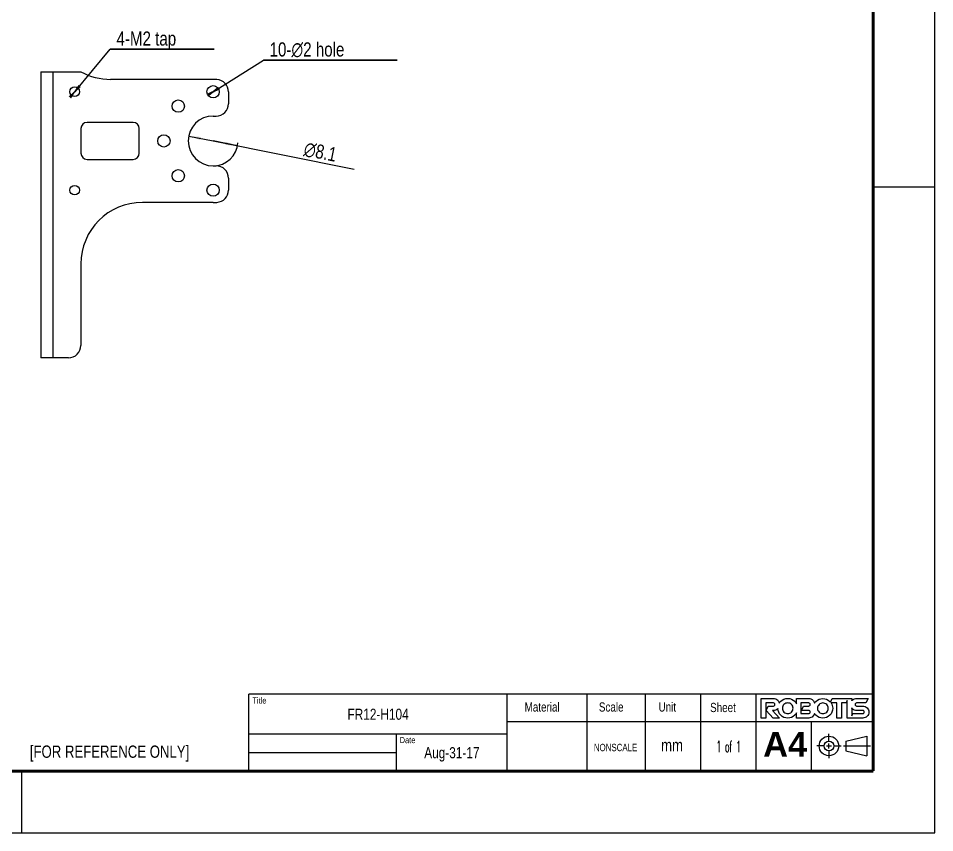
# Model space of a CAD drawing. Header units: millimetres. Extents: x 0 to 297, y 0 to 210.
# Drawn here: x 148 to 297, y 0 to 132.4 of the extents above; entities that cross this region are included whole.
import ezdxf

# ---------------------------------------------------------------- set-up
doc = ezdxf.new("R2010")
doc.units = ezdxf.units.MM
doc.header["$LTSCALE"] = 16.335
doc.layers.get('0').update_dxf_attribs({"linetype": 'CONTINUOUS'})
doc.styles.get("Standard").update_dxf_attribs({"font": 'txt', "width": 0.8})
doc.styles.add('TEXTSTYLE_1', font='gdt', dxfattribs={"width": 0.8})
doc.styles.add('TEXTSTYLE_2', font='arialbd.ttf')
doc.styles.add('TEXTSTYLE_3', font='txt_____.ttf', dxfattribs={"width": 0.5})
doc.dimstyles.new('DIMSTYLE_1', dxfattribs={"dimtxt": 2.3, "dimasz": 2, "dimexe": 1, "dimexo": 0.5, "dimtad": 1, "dimdsep": 46, "dimtxsty": 'Standard', "dimblk": '_FILLED', "dimblk1": '_FILLED', "dimblk2": '_FILLED', "dimcen": 0.09, "dimadec": 0, "dimazin": 0, "dimtp": 0.2, "dimtm": 0.2, "dimtfac": 1, "dimtmove": 0, "dimatfit": 2, "dimldrblk": '_FILLED', "dimfxl": 0, "dimtolj": 1, "dimarcsym": 0})
doc.dimstyles.new('DIMSTYLE_2', dxfattribs={"dimtxt": 2.3, "dimasz": 2, "dimexe": 1, "dimexo": 0.5, "dimtad": 1, "dimdsep": 46, "dimtxsty": 'Standard', "dimblk": '_FILLED', "dimblk1": '_FILLED', "dimblk2": '_FILLED', "dimcen": 0.09, "dimadec": 0, "dimazin": 0, "dimtp": 0.1, "dimtm": 0.1, "dimtfac": 1, "dimtmove": 0, "dimatfit": 2, "dimldrblk": '_FILLED', "dimfxl": 0, "dimtolj": 1, "dimarcsym": 0})

# ---------------------------------------------------------------- blocks, each defined once
blk = doc.blocks.new('_FILLED')
at = {"color": 0, "linetype": 'ByBlock'}
blk.add_solid([(0, 0), (-1, 0.125), (-1, -0.125)], dxfattribs=at)
blk = doc.blocks.new('*D1')
at = {"color": 2, "linetype": 'Continuous'}
for p, q in [((175.71, 113.23), (179.68, 112.43)), ((183.65, 111.64), (179.68, 112.43)), ((179.68, 112.43), (202.59, 107.83))]:
    blk.add_line(p, q, dxfattribs=at)
at = {"color": 2, "linetype": 'Continuous', "xscale": 2, "yscale": 2, "zscale": 2}
for p, rotation in [((175.71, 113.23), 168.634819819), ((183.65, 111.64), 348.634819819)]:
    blk.add_blockref('_FILLED', p, dxfattribs=dict(at, rotation=rotation))
at = {"color": 2, "linetype": 'Continuous', "insert": (194.74, 112.34), "char_height": 2.3, "width": 8.5867, "attachment_point": 1, "rotation": 348.6348, "line_spacing_factor": 0.9, "style": 'TEXTSTYLE_1'}
blk.add_mtext('{\\Fgdt;n}\\Ftxt;8.1', dxfattribs=at)
blk = doc.blocks.new('*D2')
at = {"color": 2, "linetype": 'Continuous'}
for p, q in [((179.68, 120.43), (187.86, 125.59)), ((187.86, 125.59), (209.63, 125.59)), ((209.63, 125.59), (187.86, 125.59)), ((180.53, 120.97), (179.68, 120.43)), ((178.84, 119.9), (179.68, 120.43))]:
    blk.add_line(p, q, dxfattribs=at)
at = {"color": 2, "linetype": 'Continuous', "xscale": 2, "yscale": 2, "zscale": 2}
for p, rotation in [((180.53, 120.97), 32.2225108489), ((178.84, 119.9), 212.2225108489)]:
    blk.add_blockref('_FILLED', p, dxfattribs=dict(at, rotation=rotation))
at = {"color": 2, "linetype": 'Continuous', "insert": (188.86, 128.46), "char_height": 2.3, "width": 19.6267, "attachment_point": 1, "line_spacing_factor": 0.9}
blk.add_mtext('10-\\Fgdt;{\\Fgdt;n}\\Ftxt;2 hole', dxfattribs=at)
blk = doc.blocks.new('*D3')
at = {"color": 2, "linetype": 'Continuous'}
for p, q in [((157.18, 120.43), (162.97, 127.36)), ((162.97, 127.36), (179.84, 127.36)), ((179.84, 127.36), (162.97, 127.36)), ((157.68, 121.04), (157.18, 120.43)), ((156.68, 119.83), (157.18, 120.43))]:
    blk.add_line(p, q, dxfattribs=at)
at = {"color": 2, "linetype": 'Continuous', "xscale": 2, "yscale": 2, "zscale": 2}
for p, rotation in [((157.68, 121.04), 50.10013966149999), ((156.68, 119.83), 230.1001396615)]:
    blk.add_blockref('_FILLED', p, dxfattribs=dict(at, rotation=rotation))
at = {"color": 2, "linetype": 'Continuous', "insert": (163.97, 130.23), "char_height": 2.3, "width": 14.72, "attachment_point": 1, "line_spacing_factor": 0.9}
blk.add_mtext('4-M2 tap', dxfattribs=at)

msp = doc.modelspace()

# ---------------------------------------------------------------- linework, layer by layer
at = {"color": 7, "linetype": 'Continuous'}
for p, q in [((297, 0), (297, 210)), ((151.681, 123.685), (151.681, 77.185)), ((151.681, 123.685), (158.181, 123.685)), ((153.681, 77.185), (153.681, 123.685)), ((179.681, 122.435), (163.022, 122.435)), ((182.181, 120.419), (182.181, 118.485)), ((179.681, 116.485), (180.181, 116.485)), ((166.681, 115.435), (159.181, 115.435)), ((158.181, 114.435), (158.181, 110.435)), ((167.681, 110.435), (167.681, 114.435)), ((159.181, 109.435), (166.681, 109.435)), ((179.681, 108.385), (180.181, 108.385)), ((182.181, 106.385), (182.181, 104.45)), ((287, 105), (297, 105)), ((179.681, 102.435), (168.181, 102.435)), ((158.181, 92.435), (158.181, 79.185)), ((156.181, 77.185), (151.681, 77.185)), ((279.803, 14.886), (279.803, 16.077)), ((282.565, 14.886), (285.968, 15.68)), ((285.968, 15.68), (285.968, 12.503)), ((279.009, 14.091), (277.818, 14.091)), ((279.406, 14.091), (280.2, 14.091)), ((279.803, 13.694), (279.803, 14.489)), ((280.597, 14.091), (281.788, 14.091)), ((282.156, 14.091), (286.556, 14.091)), ((282.565, 14.886), (282.565, 13.297)), ((279.803, 13.297), (279.803, 12.106)), ((282.565, 13.297), (285.968, 12.503)), ((148.5, 10), (148.5, 0)), ((0, 0), (297, 0))]:
    msp.add_line(p, q, dxfattribs=at)
at = {"color": 2, "linetype": 'Continuous'}
for p, q in [((287, 22.5), (185.5, 22.5)), ((185.5, 10), (185.5, 22.5)), ((227.5, 10), (227.5, 22.5)), ((240.5, 10), (240.5, 22.5)), ((250, 10), (250, 22.5)), ((259, 10), (259, 22.5)), ((268, 10), (268, 22.5)), ((287, 10), (287, 22.5)), ((287, 18), (227.5, 18)), ((277, 10), (277, 18)), ((227.5, 16), (185.5, 16)), ((209.5, 10), (209.5, 16)), ((209.5, 13), (185.5, 13)), ((287, 10), (185.5, 10))]:
    msp.add_line(p, q, dxfattribs=at)
at = {"color": 7, "linetype": 'Continuous', "const_width": 0.5}
for points in [[(287, 10), (287, 200)], [(10, 10), (287, 10)]]:
    msp.add_lwpolyline(points, dxfattribs=at)
at = {"color": 7, "linetype": 'Continuous'}
for centre, radius in [((157.181, 120.435), 0.783), ((179.681, 120.435), 1), ((174.024, 118.091), 1), ((171.681, 112.435), 1), ((174.024, 106.778), 1), ((157.181, 104.435), 0.783), ((179.681, 104.435), 1), ((279.803, 14.091), 1.588), ((279.803, 14.091), 0.794)]:
    msp.add_circle(centre, radius, dxfattribs=at)
for centre, radius, start, end in [((163.022, 132.435), 10, 241.04498, 270), ((179.681, 112.435), 10, 86.4136, 90), ((180.181, 120.419), 2, 0, 86.40128), ((180.181, 118.485), 2, 270, 360), ((179.681, 112.435), 4.05, 90, 270), ((159.181, 114.435), 1, 90, 180), ((166.681, 114.435), 1, 0, 90), ((159.181, 110.435), 1, 180, 270), ((166.681, 110.435), 1, 270, 360), ((180.181, 106.385), 2, 0, 90), ((180.181, 104.45), 2, 273.58332, 359.98334), ((168.181, 92.435), 10, 90, 180), ((179.681, 112.435), 10, 270, 273.58332), ((156.181, 79.185), 2, 270, 0.00001)]:
    msp.add_arc(centre, radius, start, end, dxfattribs=at)
at = {"color": 2, "linetype": 'Continuous'}
msp.add_arc((179.681, 112.435), 4.05, 270, 355.67276, dxfattribs=at)
at = {"color": 7, "linetype": 'Continuous'}
for points, knots in [([(286.003, 20.3), (285.811, 20.492), (285.58, 20.587), (285.31, 20.587), (285.31, 20.587), (284.306, 20.587), (284.306, 20.587), (284.236, 20.587), (284.176, 20.612), (284.128, 20.66), (284.079, 20.709), (284.055, 20.768), (284.055, 20.839), (284.055, 20.908), (284.079, 20.968), (284.128, 21.016), (284.176, 21.065), (284.236, 21.089), (284.306, 21.089), (284.306, 21.089), (285.811, 21.089), (285.811, 21.089), (285.811, 21.089), (286.177, 21.819), (286.177, 21.819), (286.177, 21.819), (284.306, 21.819), (284.306, 21.819), (284.035, 21.819), (283.804, 21.723), (283.612, 21.532), (283.572, 21.491), (283.537, 21.449), (283.505, 21.405), (283.505, 21.405), (283.505, 21.821), (283.505, 21.821), (283.505, 21.821), (282.775, 21.821), (282.775, 21.821), (282.775, 21.821), (282.775, 21.82), (282.775, 21.82), (282.775, 21.82), (280.348, 21.82), (280.348, 21.82), (280.348, 21.82), (280.055, 21.233), (280.055, 21.233), (280.023, 21.27), (279.99, 21.306), (279.955, 21.341), (279.643, 21.653), (279.267, 21.809), (278.826, 21.809), (278.385, 21.809), (278.008, 21.653), (277.697, 21.341), (277.608, 21.253), (277.533, 21.159), (277.469, 21.06), (277.43, 21.237), (277.343, 21.394), (277.206, 21.531), (277.015, 21.723), (276.784, 21.819), (276.513, 21.819), (276.513, 21.819), (274.528, 21.819), (274.528, 21.819), (274.528, 21.819), (274.528, 20.966), (274.528, 20.966), (274.455, 21.104), (274.359, 21.232), (274.24, 21.351), (273.928, 21.663), (273.552, 21.819), (273.111, 21.819), (272.67, 21.819), (272.293, 21.663), (271.982, 21.351), (271.888, 21.257), (271.808, 21.157), (271.742, 21.051), (271.704, 21.232), (271.616, 21.392), (271.477, 21.531), (271.286, 21.723), (271.055, 21.819), (270.784, 21.819), (270.784, 21.819), (268.799, 21.819), (268.799, 21.819), (268.799, 21.819), (268.799, 18.625), (268.799, 18.625), (268.799, 18.625), (269.529, 18.625), (269.529, 18.625), (269.529, 18.625), (269.529, 21.089), (269.529, 21.089), (269.529, 21.089), (270.784, 21.089), (270.784, 21.089), (270.854, 21.089), (270.913, 21.065), (270.962, 21.016), (271.011, 20.967), (271.035, 20.907), (271.035, 20.837), (271.035, 20.767), (271.011, 20.707), (270.962, 20.659), (270.914, 20.61), (270.854, 20.585), (270.784, 20.585), (270.784, 20.585), (269.94, 20.585), (269.94, 20.585), (269.94, 20.585), (269.62, 19.857), (269.62, 19.857), (269.62, 19.857), (270.752, 18.625), (270.752, 18.625), (270.752, 18.625), (271.765, 18.625), (271.765, 18.625), (271.765, 18.625), (270.621, 19.857), (270.621, 19.857), (270.621, 19.857), (270.785, 19.856), (270.785, 19.856), (271.055, 19.856), (271.286, 19.952), (271.478, 20.144), (271.491, 20.157), (271.503, 20.171), (271.515, 20.185), (271.524, 19.76), (271.679, 19.396), (271.982, 19.093), (272.293, 18.781), (272.67, 18.625), (273.111, 18.625), (273.552, 18.625), (273.928, 18.781), (274.24, 19.093), (274.359, 19.212), (274.455, 19.34), (274.528, 19.477), (274.528, 19.477), (274.528, 18.625), (274.528, 18.625), (274.528, 18.625), (276.513, 18.625), (276.513, 18.625), (276.784, 18.625), (277.015, 18.721), (277.206, 18.912), (277.339, 19.046), (277.425, 19.198), (277.466, 19.37), (277.53, 19.269), (277.607, 19.173), (277.697, 19.083), (278.008, 18.771), (278.385, 18.616), (278.826, 18.616), (279.267, 18.616), (279.643, 18.771), (279.955, 19.083), (280.266, 19.395), (280.422, 19.771), (280.422, 20.212), (280.422, 20.541), (280.336, 20.834), (280.162, 21.091), (280.162, 21.091), (281.104, 21.091), (281.104, 21.091), (281.104, 21.091), (281.104, 18.627), (281.104, 18.627), (281.104, 18.627), (281.835, 18.627), (281.835, 18.627), (281.835, 18.627), (281.835, 21.091), (281.835, 21.091), (281.835, 21.091), (282.586, 21.091), (282.586, 21.091), (282.586, 21.091), (282.775, 21.469), (282.775, 21.469), (282.775, 21.469), (282.775, 18.627), (282.775, 18.627), (282.775, 18.627), (283.326, 18.627), (283.326, 18.627), (283.326, 18.627), (283.326, 18.627), (283.326, 18.627), (283.326, 18.627), (283.521, 18.627), (283.521, 18.627), (283.522, 18.627), (283.523, 18.626), (283.524, 18.626), (283.524, 18.626), (283.522, 18.626), (283.522, 18.626), (283.522, 18.626), (285.31, 18.626), (285.31, 18.626), (285.58, 18.626), (285.811, 18.722), (286.003, 18.913), (286.194, 19.105), (286.29, 19.336), (286.29, 19.607), (286.29, 19.877), (286.194, 20.108), (286.003, 20.3)], [0, 0, 0, 0, 1, 1, 1, 2, 2, 2, 3, 3, 3, 4, 4, 4, 5, 5, 5, 6, 6, 6, 7, 7, 7, 8, 8, 8, 9, 9, 9, 10, 10, 10, 11, 11, 11, 12, 12, 12, 13, 13, 13, 14, 14, 14, 15, 15, 15, 16, 16, 16, 17, 17, 17, 18, 18, 18, 19, 19, 19, 20, 20, 20, 21, 21, 21, 22, 22, 22, 23, 23, 23, 24, 24, 24, 25, 25, 25, 26, 26, 26, 27, 27, 27, 28, 28, 28, 29, 29, 29, 30, 30, 30, 31, 31, 31, 32, 32, 32, 33, 33, 33, 34, 34, 34, 35, 35, 35, 36, 36, 36, 37, 37, 37, 38, 38, 38, 39, 39, 39, 40, 40, 40, 41, 41, 41, 42, 42, 42, 43, 43, 43, 44, 44, 44, 45, 45, 45, 46, 46, 46, 47, 47, 47, 48, 48, 48, 49, 49, 49, 50, 50, 50, 51, 51, 51, 52, 52, 52, 53, 53, 53, 54, 54, 54, 55, 55, 55, 56, 56, 56, 57, 57, 57, 58, 58, 58, 59, 59, 59, 60, 60, 60, 61, 61, 61, 62, 62, 62, 63, 63, 63, 64, 64, 64, 65, 65, 65, 66, 66, 66, 67, 67, 67, 68, 68, 68, 69, 69, 69, 70, 70, 70, 71, 71, 71, 72, 72, 72, 73, 73, 73, 74, 74, 74, 75, 75, 75, 76, 76, 76, 76]), ([(273.725, 19.608), (273.556, 19.439), (273.351, 19.355), (273.111, 19.355), (272.874, 19.355), (272.67, 19.439), (272.499, 19.608), (272.329, 19.777), (272.244, 19.981), (272.244, 20.222), (272.244, 20.462), (272.329, 20.667), (272.499, 20.836), (272.67, 21.005), (272.874, 21.089), (273.111, 21.089), (273.351, 21.089), (273.556, 21.005), (273.725, 20.836), (273.894, 20.667), (273.978, 20.462), (273.978, 20.222), (273.978, 19.981), (273.894, 19.777), (273.725, 19.608)], [0, 0, 0, 0, 1, 1, 1, 2, 2, 2, 3, 3, 3, 4, 4, 4, 5, 5, 5, 6, 6, 6, 7, 7, 7, 8, 8, 8, 8]), ([(276.513, 19.856), (276.583, 19.856), (276.643, 19.832), (276.691, 19.783), (276.74, 19.734), (276.764, 19.675), (276.764, 19.605), (276.764, 19.535), (276.74, 19.476), (276.691, 19.427), (276.643, 19.379), (276.583, 19.355), (276.513, 19.355), (276.513, 19.355), (275.258, 19.355), (275.258, 19.355), (275.258, 19.355), (275.258, 21.089), (275.258, 21.089), (275.258, 21.089), (276.513, 21.089), (276.513, 21.089), (276.583, 21.089), (276.643, 21.065), (276.691, 21.016), (276.74, 20.967), (276.764, 20.907), (276.764, 20.837), (276.764, 20.767), (276.74, 20.707), (276.691, 20.659), (276.643, 20.61), (276.583, 20.585), (276.513, 20.585), (276.513, 20.585), (275.669, 20.585), (275.669, 20.585), (275.669, 20.585), (275.35, 19.856), (275.35, 19.856), (275.35, 19.856), (276.513, 19.856), (276.513, 19.856)], [0, 0, 0, 0, 1, 1, 1, 2, 2, 2, 3, 3, 3, 4, 4, 4, 5, 5, 5, 6, 6, 6, 7, 7, 7, 8, 8, 8, 9, 9, 9, 10, 10, 10, 11, 11, 11, 12, 12, 12, 13, 13, 13, 14, 14, 14, 14]), ([(279.44, 19.598), (279.271, 19.429), (279.066, 19.345), (278.826, 19.345), (278.588, 19.345), (278.384, 19.429), (278.214, 19.598), (278.044, 19.767), (277.959, 19.972), (277.959, 20.212), (277.959, 20.453), (278.044, 20.657), (278.214, 20.826), (278.384, 20.995), (278.588, 21.08), (278.826, 21.08), (279.066, 21.08), (279.271, 20.995), (279.44, 20.826), (279.609, 20.657), (279.693, 20.453), (279.693, 20.212), (279.693, 19.972), (279.609, 19.767), (279.44, 19.598)], [0, 0, 0, 0, 1, 1, 1, 2, 2, 2, 3, 3, 3, 4, 4, 4, 5, 5, 5, 6, 6, 6, 7, 7, 7, 8, 8, 8, 8]), ([(285.487, 19.429), (285.438, 19.38), (285.379, 19.356), (285.31, 19.356), (285.31, 19.356), (283.688, 19.356), (283.688, 19.356), (283.688, 19.356), (283.688, 19.356), (283.688, 19.356), (283.688, 19.356), (283.505, 18.986), (283.505, 18.986), (283.505, 18.986), (283.505, 20.272), (283.505, 20.272), (283.537, 20.228), (283.572, 20.185), (283.612, 20.145), (283.804, 19.953), (284.035, 19.858), (284.306, 19.858), (284.306, 19.858), (285.31, 19.858), (285.31, 19.858), (285.379, 19.858), (285.438, 19.833), (285.487, 19.785), (285.536, 19.736), (285.56, 19.677), (285.56, 19.607), (285.56, 19.537), (285.536, 19.477), (285.487, 19.429)], [0, 0, 0, 0, 1, 1, 1, 2, 2, 2, 3, 3, 3, 4, 4, 4, 5, 5, 5, 6, 6, 6, 7, 7, 7, 8, 8, 8, 9, 9, 9, 10, 10, 10, 11, 11, 11, 11])]:
    msp.add_open_spline(points, degree=3, knots=knots, dxfattribs=at)

# ---------------------------------------------------------------- texts
at = {"color": 7, "linetype": 'Continuous', "line_spacing_factor": 0.9}
for s, insert, char_height, width, attachment_point in [('Title', (186.059, 21.983), 1, 4, 1), ('Material', (230.324, 21.18), 1.5, 9.6, 1), ('Scale', (242.398, 21.18), 1.5, 6, 1), ('Unit', (252.096, 21.186), 1.5, 4.8, 1), ('Sheet', (260.483, 21.1), 1.5, 6, 1), ('FR12-H104 ', (206.5, 20.15), 1.8, 14.4, 2), ('Date', (210.002, 15.549), 1, 3.2, 1), ('[FOR REFERENCE ONLY]', (149.881, 14.168), 2, 32, 1), ('Aug-31-17', (218.5, 13.9), 1.8, 12.96, 2), ('NONSCALE', (241.586, 14.444), 1.2, 7.68, 1), ('mm', (252.517, 15.216), 2, 3.2, 1)]:
    msp.add_mtext(s, dxfattribs=dict(at, insert=insert, char_height=char_height, width=width, attachment_point=attachment_point))
for s, insert, char_height, width, attachment_point, style in [('1 of 1', (263.5, 14.9), 1.8, 5.4, 2, 'TEXTSTYLE_3'), ('A4', (269.117, 16.359), 4, 7.13755, 1, 'TEXTSTYLE_2')]:
    msp.add_mtext(s, dxfattribs=dict(at, insert=insert, char_height=char_height, width=width, attachment_point=attachment_point, style=style))

# ---------------------------------------------------------------- dimensions: what is measured, and where the dimension line sits
at = {"color": 2, "linetype": 'Continuous'}
for p1, p2, text, dimstyle, override, picture, middle in [((157.684, 121.036), (156.678, 119.833), '4-M<> tap', 'DIMSTYLE_2', {"dimtih": 1, "dimtoh": 1, "dimpost": '<>'}, '*D3', (171.328, 129.081)), ((180.527, 120.968), (178.835, 119.901), '10-%%c<> hole', 'DIMSTYLE_2', {"dimtih": 1, "dimtoh": 1, "dimpost": '<>'}, '*D2', (198.671, 127.313)), ((183.652, 111.636), (175.71, 113.233), '%%c<>', 'DIMSTYLE_1', {"dimpost": '<>'}, '*D1', (198.721, 110.367))]:
    dim = msp.add_diameter_dim_2p(p1=p1, p2=p2, text=text, dimstyle=dimstyle, override=override, dxfattribs=at)
    dim.commit()
    dim.dimension.update_dxf_attribs({"geometry": picture, "text_midpoint": middle, "dimtype": 163})

doc.saveas('drawing.dxf')
